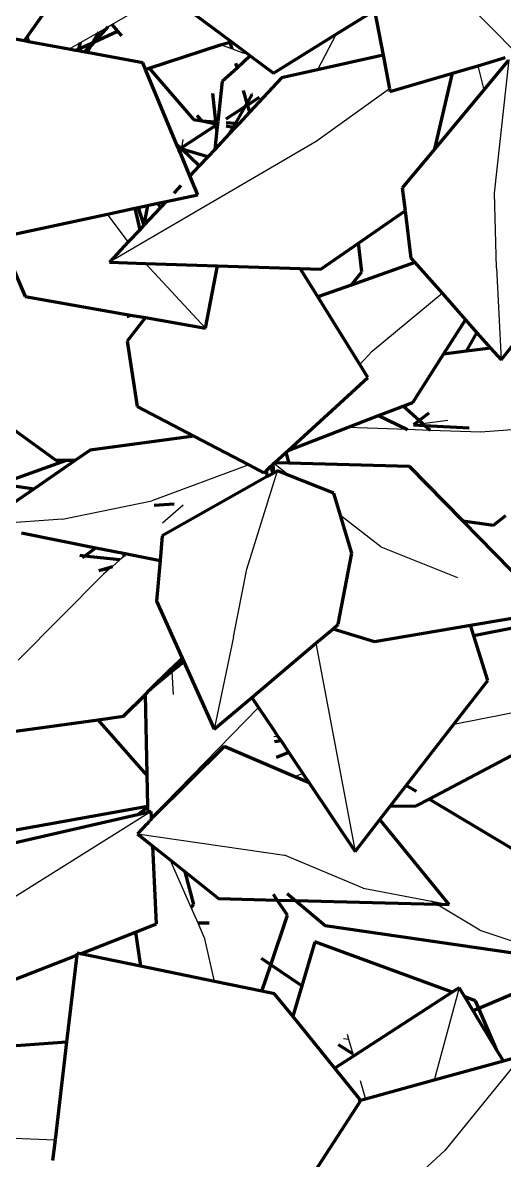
# Model space of a CAD drawing. Header units: millimetres. Extents: x 4307 to 31003, y 2809 to 20009.
# Drawn here: x 7027.3 to 7065, y 7872.7 to 7961.8 of the extents above; entities that cross this region are included whole.
import ezdxf

# ---------------------------------------------------------------- set-up
doc = ezdxf.new("R2010")
doc.units = ezdxf.units.MM
doc.layers.add('ProfileEdges', color=7, linetype='Continuous')

msp = doc.modelspace()

# ---------------------------------------------------------------- linework, layer by layer
for p, q in [((7066.012, 7959.358), (7061.612, 7963.813)), ((7034.253, 7961.667), (7035.845, 7962.583)), ((7033.959, 7961.497), (7034.253, 7961.667)), ((7031.819, 7960.266), (7033.244, 7961.086)), ((7032.911, 7960.5), (7033.681, 7961.337)), ((7033.244, 7961.086), (7033.681, 7961.337)), ((7033.681, 7961.337), (7033.959, 7961.497)), ((7051.818, 7960.911), (7050.36, 7958.121)), ((7030.911, 7959.743), (7031.819, 7960.266)), ((7032.027, 7959.538), (7032.632, 7960.197)), ((7032.632, 7960.197), (7032.911, 7960.5)), ((7043.643, 7959.756), (7042.776, 7960.07)), ((7044.533, 7959.434), (7043.643, 7959.756)), ((7044.951, 7959.323), (7044.533, 7959.434)), ((7064.2, 7948.463), (7065.347, 7958.92)), ((7062.912, 7958.448), (7063.386, 7956.565)), ((7055.99, 7956.638), (7050.26, 7952.519)), ((7039.821, 7952.671), (7039.72, 7952.01)), ((7050.26, 7952.519), (7034.074, 7943.063)), ((7039.707, 7951.924), (7039.651, 7951.557)), ((7039.72, 7952.01), (7039.707, 7951.924)), ((7064.364, 7942.621), (7064.2, 7948.463)), ((7035.552, 7944.647), (7033.913, 7946.824)), ((7041.588, 7937.895), (7036.911, 7942.968)), ((7064.364, 7942.621), (7064.728, 7935.411)), ((7054.635, 7936.085), (7060.106, 7940.624)), ((7053.667, 7935.062), (7054.635, 7936.085)), ((7057.862, 7930.335), (7058.566, 7930.43)), ((7058.566, 7930.43), (7060.57, 7930.7)), ((7074.691, 7930.611), (7063.151, 7929.751)), ((7057.405, 7929.95), (7052.717, 7930.113)), ((7059.163, 7929.889), (7057.405, 7929.95)), ((7063.151, 7929.751), (7059.163, 7929.889)), ((7044.98, 7927.195), (7037.398, 7924.364)), ((7048.14, 7926.355), (7046.938, 7927.29)), ((7044.822, 7919.023), (7047.221, 7926.72)), ((7030.399, 7922.945), (7037.398, 7924.364)), ((7039.835, 7924.025), (7038.22, 7922.627)), ((7030.399, 7922.945), (7024.077, 7922.487)), ((7055.312, 7920.774), (7052.166, 7923.222)), ((7055.312, 7920.774), (7061.308, 7918.369)), ((7034.902, 7919.754), (7034.318, 7919.248)), ((7035.206, 7920.017), (7034.902, 7919.754)), ((7035.439, 7920.219), (7035.206, 7920.017)), ((7033.311, 7918.864), (7034.031, 7919)), ((7034.031, 7919), (7033.605, 7918.632)), ((7034.318, 7919.248), (7034.031, 7919)), ((7043.79, 7913.731), (7044.822, 7919.023)), ((7033.605, 7918.632), (7026.947, 7911.898)), ((7043.79, 7913.731), (7042.277, 7906.49)), ((7050.226, 7913.222), (7053.307, 7896.932)), ((7038.943, 7911.26), (7038.958, 7911.002)), ((7038.958, 7911.002), (7039.062, 7909.201)), ((7037.359, 7899.614), (7045.747, 7908.198)), ((7061.015, 7906.885), (7068.753, 7908.41)), ((7046.869, 7906.414), (7046.936, 7906.425)), ((7047.267, 7905.933), (7046.933, 7905.893)), ((7048.535, 7902.791), (7049.21, 7903.038)), ((7037.338, 7900.046), (7024.419, 7891.961)), ((7036.261, 7898.305), (7047.789, 7896.644)), ((7053.919, 7894.038), (7047.789, 7896.644)), ((7040.479, 7892.525), (7038.828, 7896.261)), ((7053.919, 7894.038), (7059.27, 7893.024)), ((7059.27, 7893.024), (7060.672, 7892.758)), ((7059.67, 7892.785), (7059.27, 7893.024)), ((7041.017, 7891.306), (7040.479, 7892.525)), ((7063.058, 7890.764), (7059.67, 7892.785)), ((7041.553, 7890.094), (7041.017, 7891.306)), ((7063.058, 7890.764), (7070.453, 7888.3)), ((7042.288, 7886.747), (7041.553, 7890.094)), ((7061.441, 7886.251), (7059.485, 7879.01)), ((7052.398, 7882.279), (7052.796, 7882.222)), ((7052.682, 7882.626), (7052.796, 7882.222)), ((7052.796, 7882.222), (7053.121, 7881.073)), ((7053.121, 7881.073), (7053.17, 7880.898)), ((7066.322, 7880.894), (7060.318, 7873.512)), ((7053.707, 7878.997), (7054.121, 7877.531)), ((7024.097, 7874.589), (7029.819, 7874.353)), ((7060.318, 7873.512), (7051.86, 7865.746))]:
    msp.add_line(p, q)
at = {"layer": 'ProfileEdges', "lineweight": 211}
for p, q in [((7027.628, 7960.711), (7030.446, 7964.681)), ((7039.274, 7963.551), (7043.592, 7960.335)), ((7051.818, 7960.911), (7054.82, 7962.772)), ((7054.82, 7962.772), (7055.487, 7959.275)), ((7034.253, 7961.667), (7034.709, 7961.139)), ((7027.399, 7960.389), (7027.628, 7960.711)), ((7027.628, 7960.711), (7027.675, 7960.54)), ((7032.911, 7960.5), (7033.244, 7961.086)), ((7033.959, 7961.497), (7032.914, 7960.324)), ((7032.914, 7960.324), (7034.709, 7961.139)), ((7034.709, 7961.139), (7035.009, 7960.791)), ((7046.907, 7957.866), (7051.818, 7960.911)), ((7027.399, 7960.389), (7026.15, 7960.618)), ((7027.539, 7960.363), (7027.399, 7960.389)), ((7027.539, 7960.363), (7027.675, 7960.54)), ((7027.734, 7960.327), (7027.539, 7960.363)), ((7027.675, 7960.54), (7027.734, 7960.327)), ((7030.911, 7959.743), (7027.734, 7960.327)), ((7031.425, 7959.649), (7031.693, 7959.77)), ((7031.651, 7959.607), (7031.693, 7959.77)), ((7031.693, 7959.77), (7031.819, 7960.266)), ((7031.693, 7959.77), (7032.632, 7960.197)), ((7032.632, 7960.008), (7032.187, 7959.509)), ((7032.333, 7959.482), (7032.632, 7960.008)), ((7032.914, 7960.324), (7032.632, 7960.008)), ((7032.632, 7960.008), (7032.776, 7960.262)), ((7032.632, 7960.197), (7032.776, 7960.262)), ((7032.776, 7960.262), (7032.911, 7960.5)), ((7032.776, 7960.262), (7032.914, 7960.324)), ((7037.194, 7958.257), (7042.776, 7960.07)), ((7042.776, 7960.07), (7043.49, 7960.302)), ((7043.49, 7960.302), (7043.592, 7960.335)), ((7043.49, 7960.302), (7043.643, 7959.756)), ((7043.592, 7960.335), (7044.951, 7959.323)), ((7031.425, 7959.649), (7030.911, 7959.743)), ((7031.651, 7959.607), (7031.425, 7959.649)), ((7032.027, 7959.538), (7031.651, 7959.607)), ((7032.187, 7959.509), (7032.027, 7959.538)), ((7032.333, 7959.482), (7032.187, 7959.509)), ((7036.68, 7958.683), (7032.333, 7959.482)), ((7045.097, 7959.215), (7044.06, 7958.264)), ((7044.951, 7959.323), (7045.097, 7959.215)), ((7045.097, 7959.215), (7046.907, 7957.866)), ((7055.487, 7959.275), (7050.36, 7958.121)), ((7055.487, 7959.275), (7055.99, 7956.638)), ((7062.912, 7958.448), (7065.032, 7959.084)), ((7036.898, 7958.161), (7036.68, 7958.683)), ((7036.898, 7958.161), (7037.194, 7958.257)), ((7039.363, 7952.249), (7036.898, 7958.161)), ((7037.194, 7958.257), (7040.664, 7954.233)), ((7044.06, 7958.264), (7042.905, 7957.205)), ((7043.951, 7958.652), (7044.06, 7958.264)), ((7050.36, 7958.121), (7047.532, 7957.485)), ((7060.91, 7957.86), (7062.912, 7958.448)), ((7065.29, 7958.851), (7063.386, 7956.565)), ((7042.905, 7957.205), (7042.554, 7954.05)), ((7047.532, 7957.485), (7045.027, 7954.801)), ((7056.03, 7956.427), (7060.91, 7957.86)), ((7059.53, 7951.934), (7060.91, 7957.86)), ((7042.411, 7954.06), (7042.174, 7956.263)), ((7044.553, 7956.5), (7044.833, 7955.497)), ((7055.99, 7956.638), (7056.03, 7956.427)), ((7063.386, 7956.565), (7059.53, 7951.934)), ((7044.833, 7955.497), (7044.683, 7955.239)), ((7044.871, 7955.361), (7044.683, 7955.239)), ((7045.232, 7956.185), (7044.833, 7955.497)), ((7044.833, 7955.497), (7044.871, 7955.361)), ((7045.801, 7955.966), (7044.871, 7955.361)), ((7044.871, 7955.361), (7045.027, 7954.801)), ((7045.262, 7956.196), (7045.232, 7956.185)), ((7040.904, 7954.556), (7041.31, 7954.137)), ((7044.683, 7955.239), (7043.175, 7954.258)), ((7044.683, 7955.239), (7043.937, 7953.952)), ((7045.027, 7954.801), (7044.217, 7953.933)), ((7042.441, 7953.78), (7039.72, 7952.01)), ((7040.664, 7954.233), (7041.31, 7954.137)), ((7041.31, 7954.137), (7042.411, 7954.06)), ((7041.31, 7954.137), (7042.429, 7953.885)), ((7042.411, 7954.06), (7042.554, 7954.05)), ((7042.429, 7953.885), (7042.411, 7954.06)), ((7042.441, 7953.78), (7042.429, 7953.885)), ((7042.429, 7953.885), (7042.534, 7953.865)), ((7042.531, 7953.838), (7042.441, 7953.78)), ((7042.482, 7953.399), (7042.441, 7953.78)), ((7042.531, 7953.838), (7042.482, 7953.399)), ((7042.534, 7953.865), (7042.531, 7953.838)), ((7042.554, 7954.05), (7042.534, 7953.865)), ((7043.199, 7954.004), (7043.937, 7953.952)), ((7043.224, 7953.729), (7043.748, 7953.625)), ((7043.748, 7953.625), (7043.448, 7953.108)), ((7043.902, 7953.595), (7043.448, 7953.108)), ((7043.937, 7953.952), (7043.748, 7953.625)), ((7043.748, 7953.625), (7043.902, 7953.595)), ((7044.217, 7953.933), (7043.902, 7953.595)), ((7043.937, 7953.952), (7044.217, 7953.933)), ((7042.482, 7953.399), (7042.314, 7951.893)), ((7043.448, 7953.108), (7042.314, 7951.893)), ((7039.658, 7951.97), (7039.363, 7952.249)), ((7039.478, 7951.973), (7039.363, 7952.249)), ((7039.607, 7951.936), (7039.478, 7951.973)), ((7039.518, 7951.878), (7039.478, 7951.973)), ((7039.607, 7951.936), (7039.518, 7951.878)), ((7039.651, 7951.557), (7039.518, 7951.878)), ((7039.658, 7951.97), (7039.607, 7951.936)), ((7039.72, 7952.01), (7039.658, 7951.97)), ((7039.707, 7951.924), (7039.658, 7951.97)), ((7039.732, 7951.9), (7039.707, 7951.924)), ((7041.107, 7950.599), (7039.732, 7951.9)), ((7041.773, 7951.313), (7039.732, 7951.9)), ((7042.314, 7951.893), (7041.773, 7951.313)), ((7059.53, 7951.934), (7056.995, 7948.89)), ((7040.377, 7949.817), (7039.651, 7951.557)), ((7041.773, 7951.313), (7041.107, 7950.599)), ((7041.107, 7950.599), (7040.377, 7949.817)), ((7040.991, 7948.345), (7040.377, 7949.817)), ((7038.504, 7947.811), (7040.991, 7948.345)), ((7039.672, 7949.062), (7039.116, 7948.466)), ((7056.995, 7948.89), (7057.215, 7947.088)), ((7036.072, 7947.288), (7036.315, 7947.34)), ((7036.315, 7947.34), (7037.052, 7947.498)), ((7036.315, 7947.34), (7036.777, 7945.959)), ((7037.052, 7947.498), (7036.777, 7945.959)), ((7038.069, 7947.344), (7036.777, 7945.959)), ((7037.052, 7947.498), (7037.872, 7947.675)), ((7037.872, 7947.675), (7038.504, 7947.811)), ((7038.069, 7947.344), (7037.872, 7947.675)), ((7038.504, 7947.811), (7038.069, 7947.344)), ((7025.505, 7945.017), (7033.913, 7946.824)), ((7033.913, 7946.824), (7036.072, 7947.288)), ((7036.072, 7947.288), (7036.447, 7945.606)), ((7053.569, 7944.553), (7057.215, 7947.088)), ((7057.215, 7947.088), (7057.67, 7943.371)), ((7036.447, 7945.606), (7035.552, 7944.647)), ((7036.777, 7945.959), (7036.447, 7945.606)), ((7035.552, 7944.647), (7034.074, 7943.063)), ((7050.624, 7942.506), (7053.569, 7944.553)), ((7053.826, 7942.315), (7053.569, 7944.553)), ((7026.186, 7943.428), (7027.494, 7940.376)), ((7034.074, 7943.063), (7036.911, 7942.968)), ((7036.911, 7942.968), (7042.54, 7942.778)), ((7057.966, 7943.038), (7052.984, 7941.272)), ((7057.67, 7943.371), (7057.966, 7943.038)), ((7057.966, 7943.038), (7060.106, 7940.624)), ((7041.588, 7937.895), (7042.54, 7942.778)), ((7042.54, 7942.778), (7048.998, 7942.56)), ((7050.376, 7940.348), (7048.998, 7942.56)), ((7048.998, 7942.56), (7050.624, 7942.506)), ((7052.984, 7941.272), (7053.826, 7942.315)), ((7052.984, 7941.272), (7050.376, 7940.348)), ((7027.494, 7940.376), (7035.728, 7938.926)), ((7053.667, 7935.062), (7050.376, 7940.348)), ((7060.106, 7940.624), (7061.942, 7938.554)), ((7036.898, 7938.72), (7035.458, 7936.879)), ((7035.462, 7938.805), (7035.728, 7938.926)), ((7035.728, 7938.926), (7036.898, 7938.72)), ((7036.898, 7938.72), (7041.588, 7937.895)), ((7060.227, 7935.86), (7061.942, 7938.554)), ((7061.942, 7938.554), (7062.838, 7937.543)), ((7062.01, 7936.091), (7062.838, 7937.543)), ((7062.838, 7937.543), (7063.907, 7936.337)), ((7035.458, 7936.879), (7036.246, 7931.772)), ((7057.824, 7932.083), (7060.227, 7935.86)), ((7062.01, 7936.091), (7060.227, 7935.86)), ((7063.907, 7936.337), (7062.01, 7936.091)), ((7063.907, 7936.337), (7064.728, 7935.411)), ((7064.728, 7935.411), (7065.643, 7936.563)), ((7054.303, 7934.04), (7053.667, 7935.062)), ((7048.059, 7928.318), (7054.303, 7934.04)), ((7024.076, 7931.769), (7029.872, 7927.574)), ((7036.246, 7931.772), (7040.675, 7929.451)), ((7055.14, 7931.048), (7057.063, 7931.789)), ((7057.063, 7931.789), (7057.824, 7932.083)), ((7058.302, 7930.668), (7057.063, 7931.789)), ((7052.717, 7930.113), (7055.14, 7931.048)), ((7055.14, 7931.048), (7057.405, 7929.95)), ((7058.302, 7930.668), (7057.862, 7930.335)), ((7059.07, 7931.251), (7058.302, 7930.668)), ((7058.566, 7930.43), (7058.302, 7930.668)), ((7058.723, 7930.288), (7058.566, 7930.43)), ((7048.059, 7928.318), (7052.717, 7930.113)), ((7057.862, 7930.335), (7058.723, 7930.288)), ((7059.163, 7929.889), (7058.723, 7930.288)), ((7058.723, 7930.288), (7062.217, 7930.094)), ((7040.675, 7929.451), (7032.565, 7928.344)), ((7040.675, 7929.451), (7044.98, 7927.195)), ((7032.565, 7928.344), (7031.422, 7927.555)), ((7046.995, 7927.342), (7047.879, 7928.153)), ((7047.879, 7928.153), (7048.059, 7928.318)), ((7047.879, 7928.153), (7048.103, 7927.314)), ((7025.556, 7925.715), (7030.724, 7927.563)), ((7031.422, 7927.555), (7028.176, 7925.315)), ((7029.872, 7927.574), (7030.724, 7927.563)), ((7030.724, 7927.563), (7031.422, 7927.555)), ((7044.98, 7927.195), (7046.16, 7926.577)), ((7046.388, 7926.786), (7046.687, 7927.06)), ((7046.687, 7927.06), (7046.874, 7927.232)), ((7046.913, 7926.547), (7046.687, 7927.06)), ((7046.874, 7927.232), (7046.938, 7927.29)), ((7046.874, 7927.232), (7046.913, 7926.547)), ((7046.938, 7927.29), (7046.995, 7927.342)), ((7048.103, 7927.314), (7046.995, 7927.342)), ((7057.56, 7927.071), (7048.103, 7927.314)), ((7061.724, 7922.812), (7057.56, 7927.071)), ((7046.423, 7926.27), (7038.211, 7921.639)), ((7046.16, 7926.577), (7046.388, 7926.786)), ((7046.423, 7926.27), (7046.388, 7926.786)), ((7046.913, 7926.547), (7046.423, 7926.27)), ((7047.221, 7926.72), (7046.913, 7926.547)), ((7048.14, 7926.355), (7047.221, 7926.72)), ((7051.64, 7924.966), (7048.14, 7926.355)), ((7025.556, 7925.715), (7028.176, 7925.315)), ((7028.176, 7925.315), (7025.935, 7923.769)), ((7052.166, 7923.222), (7051.64, 7924.966)), ((7039.135, 7924.123), (7037.564, 7924.013)), ((7053.053, 7920.282), (7052.166, 7923.222)), ((7061.724, 7922.812), (7064.119, 7922.482)), ((7066.736, 7917.686), (7061.724, 7922.812)), ((7064.119, 7922.482), (7065.095, 7923.233)), ((7027.19, 7921.865), (7033.022, 7920.702)), ((7038.211, 7921.639), (7038.036, 7919.701)), ((7032.137, 7920.051), (7033.022, 7920.702)), ((7033.022, 7920.702), (7035.179, 7920.271)), ((7032.137, 7920.051), (7031.758, 7920.092)), ((7031.967, 7919.927), (7032.137, 7920.051)), ((7034.902, 7919.754), (7032.137, 7920.051)), ((7035.179, 7920.271), (7035.206, 7920.017)), ((7035.179, 7920.271), (7035.439, 7920.219)), ((7035.439, 7920.219), (7038.036, 7919.701)), ((7038.036, 7919.701), (7037.749, 7916.527)), ((7051.984, 7914.711), (7053.053, 7920.282)), ((7033.249, 7918.914), (7034.318, 7919.248)), ((7037.749, 7916.527), (7039.76, 7912.07)), ((7062.327, 7914.633), (7068.673, 7915.704)), ((7050.226, 7913.222), (7051.576, 7914.365)), ((7051.576, 7914.365), (7051.984, 7914.711)), ((7051.576, 7914.365), (7054.825, 7913.367)), ((7054.825, 7913.367), (7062.327, 7914.633)), ((7062.582, 7913.816), (7062.327, 7914.633)), ((7066.147, 7914.506), (7062.582, 7913.816)), ((7063.676, 7910.32), (7062.582, 7913.816)), ((7045.22, 7908.983), (7050.226, 7913.222)), ((7038.943, 7911.26), (7039.76, 7912.07)), ((7039.891, 7911.78), (7038.958, 7911.002)), ((7039.76, 7912.07), (7039.891, 7911.78)), ((7039.891, 7911.78), (7042.277, 7906.49)), ((7037.247, 7909.578), (7038.943, 7911.26)), ((7038.958, 7911.002), (7037.247, 7909.578)), ((7061.015, 7906.885), (7063.676, 7910.32)), ((7035.166, 7907.512), (7036.862, 7909.195)), ((7036.862, 7909.195), (7037.247, 7909.578)), ((7036.862, 7909.195), (7037.002, 7902.986)), ((7042.277, 7906.49), (7045.22, 7908.983)), ((7045.22, 7908.983), (7045.747, 7908.198)), ((7045.747, 7908.198), (7046.936, 7906.425)), ((7019.154, 7905.296), (7033.183, 7907.238)), ((7033.183, 7907.238), (7035.166, 7907.512)), ((7036.859, 7903.076), (7033.183, 7907.238)), ((7046.936, 7906.425), (7047.267, 7905.933)), ((7057.308, 7902.098), (7061.015, 7906.885)), ((7059.092, 7901.029), (7069.666, 7906.615)), ((7047.503, 7905.582), (7046.982, 7905.504)), ((7047.267, 7905.933), (7047.503, 7905.582)), ((7047.503, 7905.582), (7048.117, 7904.667)), ((7043.052, 7905.139), (7037.482, 7899.607)), ((7048.535, 7902.791), (7043.052, 7905.139)), ((7048.117, 7904.667), (7047.133, 7904.287)), ((7048.117, 7904.667), (7049.21, 7903.038)), ((7036.859, 7903.076), (7037.002, 7902.986)), ((7037.004, 7902.913), (7036.859, 7903.076)), ((7037.002, 7902.986), (7037.004, 7902.913)), ((7037.004, 7902.913), (7037.059, 7900.471)), ((7049.714, 7902.286), (7048.535, 7902.791)), ((7049.21, 7903.038), (7049.714, 7902.286)), ((7049.714, 7902.286), (7053.307, 7896.932)), ((7056.053, 7900.478), (7057.308, 7902.098)), ((7058.108, 7901.619), (7057.308, 7902.098)), ((7058.072, 7900.49), (7059.092, 7901.029)), ((7067.268, 7896.126), (7059.092, 7901.029)), ((7024.466, 7898.216), (7037.059, 7900.471)), ((7036.28, 7899.802), (7037.061, 7900.394)), ((7037.059, 7900.471), (7037.061, 7900.394)), ((7037.061, 7900.394), (7037.07, 7899.984)), ((7055.247, 7899.437), (7056.053, 7900.478)), ((7056.053, 7900.478), (7058.072, 7900.49)), ((7036.28, 7899.802), (7026.143, 7897.464)), ((7037.07, 7899.984), (7036.28, 7899.802)), ((7037.338, 7900.046), (7037.07, 7899.984)), ((7037.073, 7899.122), (7037.215, 7899.316)), ((7037.369, 7899.42), (7037.215, 7899.316)), ((7037.359, 7899.614), (7037.338, 7900.046)), ((7037.366, 7899.48), (7037.359, 7899.614)), ((7037.366, 7899.48), (7037.482, 7899.607)), ((7037.369, 7899.42), (7037.366, 7899.48)), ((7053.307, 7896.932), (7055.247, 7899.437)), ((7060.672, 7892.758), (7055.247, 7899.437)), ((7037, 7899.08), (7036.261, 7898.305)), ((7037.073, 7899.122), (7037, 7899.08)), ((7036.261, 7898.305), (7037.471, 7897.341)), ((7037.772, 7891.253), (7037.471, 7897.341)), ((7037.471, 7897.341), (7038.828, 7896.261)), ((7038.828, 7896.261), (7040.004, 7895.324)), ((7040.673, 7892.775), (7040.004, 7895.324)), ((7040.004, 7895.324), (7042.62, 7893.241)), ((7042.62, 7893.241), (7047.208, 7893.118)), ((7047.208, 7893.118), (7046.92, 7893.544)), ((7048.013, 7891.927), (7047.208, 7893.118)), ((7047.208, 7893.118), (7048.637, 7893.08)), ((7047.993, 7893.62), (7048.637, 7893.08)), ((7048.637, 7893.08), (7050.966, 7891.126)), ((7048.637, 7893.08), (7059.67, 7892.785)), ((7040.479, 7892.525), (7040.673, 7892.775)), ((7059.67, 7892.785), (7060.672, 7892.758)), ((7036.11, 7890.601), (7037.772, 7891.253)), ((7041.878, 7891.308), (7041.017, 7891.306)), ((7046.709, 7888.052), (7048.013, 7891.927)), ((7031.806, 7888.912), (7036.11, 7890.601)), ((7036.11, 7890.601), (7036.515, 7887.939)), ((7050.966, 7891.126), (7070.453, 7888.3)), ((7050.146, 7889.842), (7049.132, 7886.412)), ((7060.891, 7885.894), (7050.146, 7889.842)), ((7025.798, 7886.554), (7031.532, 7888.804)), ((7031.532, 7888.804), (7030.724, 7881.983)), ((7031.551, 7888.964), (7031.532, 7888.804)), ((7031.806, 7888.912), (7031.551, 7888.964)), ((7036.515, 7887.939), (7031.806, 7888.912)), ((7046.709, 7888.052), (7045.967, 7888.553)), ((7042.288, 7886.747), (7036.515, 7887.939)), ((7046.011, 7885.979), (7046.709, 7888.052)), ((7049.132, 7886.412), (7046.709, 7888.052)), ((7046.011, 7885.979), (7042.288, 7886.747)), ((7046.997, 7885.775), (7046.011, 7885.979)), ((7049.132, 7886.412), (7048.424, 7884.015)), ((7060.891, 7885.894), (7053.17, 7880.898)), ((7061.441, 7886.251), (7060.891, 7885.894)), ((7061.875, 7885.533), (7061.441, 7886.251)), ((7067.549, 7886.572), (7062.981, 7884.624)), ((7048.424, 7884.015), (7046.997, 7885.775)), ((7062.722, 7885.222), (7061.875, 7885.533)), ((7062.538, 7884.435), (7061.875, 7885.533)), ((7062.981, 7884.624), (7062.722, 7885.222)), ((7062.981, 7884.624), (7062.538, 7884.435)), ((7064.393, 7881.363), (7062.538, 7884.435)), ((7064.393, 7881.363), (7062.981, 7884.624)), ((7051.715, 7879.956), (7048.424, 7884.015)), ((7030.724, 7881.983), (7023.369, 7881.474)), ((7030.724, 7881.983), (7029.819, 7874.353)), ((7053.121, 7881.073), (7051.993, 7881.784)), ((7053.17, 7880.898), (7051.715, 7879.956)), ((7064.911, 7880.505), (7059.485, 7879.01)), ((7064.911, 7880.505), (7064.393, 7881.363)), ((7066.322, 7880.894), (7064.911, 7880.505)), ((7053.676, 7877.538), (7051.715, 7879.956)), ((7059.485, 7879.01), (7054.121, 7877.531)), ((7053.661, 7877.319), (7047.691, 7868.067)), ((7053.661, 7877.319), (7053.676, 7877.538)), ((7053.728, 7877.423), (7053.661, 7877.319)), ((7054.121, 7877.531), (7053.728, 7877.423)), ((7029.819, 7874.353), (7029.626, 7872.728))]:
    msp.add_line(p, q, dxfattribs=at)

doc.saveas('drawing.dxf')
